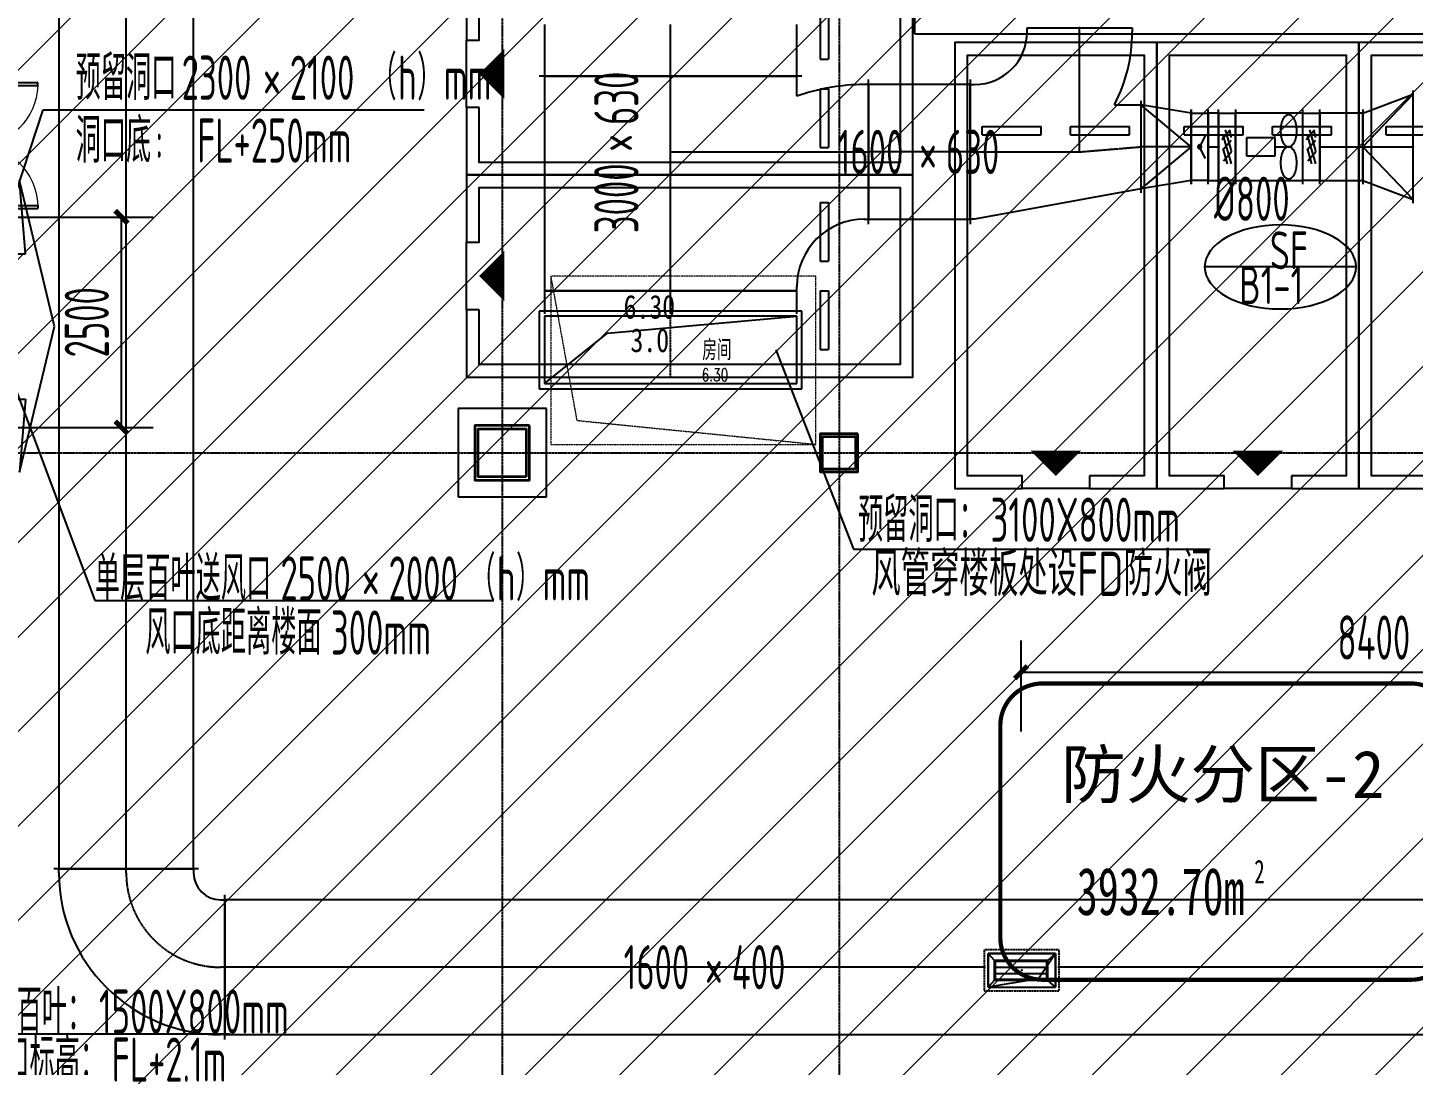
# Model space of a CAD drawing. Extents: x -20827274 to 1300756471, y -549375 to 3431892.
# Drawn here: x -72846 to -56387, y -299536 to -287211 of the extents above; entities that cross this region are included whole.
import ezdxf

# ---------------------------------------------------------------- set-up
doc = ezdxf.new("R2010")
doc.units = 0
doc.header["$LTSCALE"] = 10
for name, pattern in [('CENTER2', [1.125, 0.75, -0.125, 0.125, -0.125]), ('DASH', [0.35, 0.25, -0.1]), ('暖附图底图$0$DASH', [0.35, 0.25, -0.1]), ('暖附图底图$0$DOTE', [2.42, 2, -0.2, 0.02, -0.2])]:
    doc.linetypes.add(name, pattern=pattern)
for name, color, linetype in [('1-zs', 3, 'Continuous'), ('1-暖通标注', 4, 'Continuous'), ('1-标注暖通', 4, 'Continuous'), ('DUCT-加压送风中心线', 5, 'CENTER2'), ('DUCT-加压送风标注', 3, 'Continuous'), ('DUCT-加压送风法兰', 2, 'Continuous'), ('DUCT-加压送风管', 1, 'Continuous'), ('DUCT-加压送风管立管', 1, 'Continuous'), ('DUCT-加压送风管端线', 2, 'Continuous'), ('DUCT-排烟中心线', 5, 'CENTER2'), ('DUCT-排烟标注', 3, 'Continuous'), ('DUCT-排烟法兰', 4, 'Continuous'), ('DUCT-排烟管', 2, 'Continuous'), ('DUCT-排烟管立管', 2, 'Continuous'), ('DUCT-排烟管端线', 4, 'Continuous'), ('DUCT-排风风口', 7, 'Continuous'), ('DUCT-送风中心线', 5, 'CENTER2'), ('DUCT-送风标注', 3, 'Continuous'), ('DUCT-送风法兰', 2, 'Continuous'), ('DUCT-送风管', 4, 'Continuous'), ('DUCT-送风管端线', 2, 'Continuous'), ('DUCT-送风管设备', 7, 'Continuous'), ('DUCT-送风阀门', 7, 'Continuous'), ('H-TH_DIM', 3, 'Continuous'), ('H-TH_TEXT', 7, 'Continuous'), ('H-暖通设备', 181, 'Continuous'), ('Hvac-Hide', 8, 'DASH'), ('暖附图底图$0$0-绿', 8, 'Continuous'), ('暖附图底图$0$0-蓝', 8, 'Continuous'), ('暖附图底图$0$00-停车位', 8, 'Continuous'), ('暖附图底图$0$1-标注暖通', 8, 'Continuous'), ('暖附图底图$0$A-COLUMN', 8, 'Continuous'), ('暖附图底图$0$A-ROOM_NAME', 8, 'Continuous'), ('暖附图底图$0$A-WALL', 8, 'Continuous'), ('暖附图底图$0$DOOR_FIRE', 8, 'Continuous'), ('暖附图底图$0$DOTE', 8, 'Continuous'), ('暖附图底图$0$SPACE', 8, 'Continuous')]:
    doc.layers.add(name, color=color, linetype=linetype)
for name, color, linetype, lineweight in [('F-非人防区', 105, 'Continuous', 15), ('暖附图底图$0$HOLE', 8, 'Continuous', 15), ('暖附图底图$0$钢柱', 8, 'Continuous', 35)]:
    doc.layers.add(name, color=color, linetype=linetype, lineweight=lineweight)
doc.styles.add('8B2_02', font='tssdeng.shx', dxfattribs={"width": 0.6, "bigfont": 'TSSDCHN.shx'})
doc.styles.add('8B2_02_T3', font='tssdeng.shx', dxfattribs={"width": 0.6, "bigfont": 'TSSDCHN.shx'})
doc.styles.add('暖附图底图$0$8B2_01', font='simhei.ttf', dxfattribs={"width": 0.8})
doc.styles.add('暖附图底图$0$_TCH_SPACE', font='SIMPLEX', dxfattribs={"height": 5, "bigfont": 'GBCBIG'})
doc.styles.add('暖附图底图$0$黑体', font='simhei.ttf', dxfattribs={"width": 0.65})
doc.dimstyles.new('_TCH_ARCH&&150', dxfattribs={"dimtxt": 525, "dimasz": 150, "dimexe": 375, "dimexo": 450, "dimgap": 150, "dimtad": 1, "dimdec": 0, "dimrnd": 50, "dimzin": 0, "dimdsep": 46, "dimtxsty": '8B2_02_T3', "dimblk": 'ARCHTICK', "dimcen": 0.09, "dimclrt": 7, "dimazin": 2, "dimtfac": 1, "dimtdec": 0, "dimtix": 1, "dimtmove": 2, "dimatfit": 3, "dimfxl": 0, "dimtolj": 1, "dimtzin": 0, "dimarcsym": 0})

# ---------------------------------------------------------------- blocks, each defined once
blk = doc.blocks.new('$风口$00000148')
for p, q in [((515.7, 0), (307.3, 301.4)), ((342.8, 150), (307.3, 301.4)), ((100, 262), (100, -262)), ((0, -200.2), (0, 200.2)), ((100, 200.2), (0, 200.2)), ((100, 140), (0, 195.5)), ((163.2, 150), (342.8, 150)), ((0, 117.6), (100, 140)), ((100, 55.5), (0, 117.6)), ((0, 29.1), (100, 55.5)), ((100, -35.6), (0, 29.1)), ((307.3, -301.4), (515.7, 0)), ((0, -63.4), (100, -35.6)), ((100, -122.8), (0, -63.4)), ((0, -161.1), (100, -122.8)), ((100, -200.2), (0, -161.1)), ((163.2, -150), (342.8, -150)), ((342.8, -150), (307.3, -301.4)), ((100, -200.2), (0, -200.2))]:
    blk.add_line(p, q)
blk = doc.blocks.new('$风口$00000108')
for p, q in [((-250, 135), (-190, 75)), ((-250, -135), (-250, 135)), ((250, 135), (200, 75)), ((250, 135), (250, -135)), ((200, 25), (-190, 25)), ((-250, -135), (-190, -75)), ((200, -25), (-190, -25)), ((200, -75), (250, -135)), ((250, -135), (-250, -135))]:
    blk.add_line(p, q)
at = {"linetype": 'Continuous'}
blk.add_line((250, 135), (-250, 135), dxfattribs=at)
at = {"lineweight": 40}
for p, q in [((-190, 75), (200, 75)), ((-190, -75), (-190, 75)), ((200, 75), (200, -75)), ((-190, -75), (200, -75))]:
    blk.add_line(p, q, dxfattribs=at)
blk = doc.blocks.new('$轴流风机$00000011')
for p, q in [((-500, 500, 0), (-500, -500, 0)), ((500, 500, 0), (-500, 500, 0)), ((500, -500, 0), (500, 500, 0)), ((-339, 135, 0), (-339, -135, 0)), ((88, 135, 0), (-339, 135, 0)), ((88, -135, 0), (88, 135, 0)), ((88, 0, 0), (288, 0, 0)), ((-339, -135, 0), (88, -135, 0)), ((-500, -500, 0), (500, -500, 0))]:
    blk.add_line(p, q)
for centre, radius, start, end in [((355, 329, 0), 170, 129.1821, 153.0603), ((288, 410, 0), 64.8, 90, 129.1821), ((288, 410, 0), 64.8, 50.8179, 90), ((222, 329, 0), 170, 26.9397, 50.8179), ((633, 238, 0), 465, 168.1126, 180), ((633, 238, 0), 465, 180, 191.8874), ((462, 274, 0), 291, 153.0603, 168.1126), ((115, 274, 0), 291, 11.8874, 26.9397), ((-56, 238, 0), 465, 0, 11.8874), ((-56, 238, 0), 465, 348.1126, 0), ((462, 202, 0), 291, 191.8874, 206.9397), ((355, 148, 0), 170, 206.9397, 230.8179), ((288, 66, 0), 64.8, 230.8179, 270), ((288, 66, 0), 64.8, 270, 309.1821), ((222, 148, 0), 170, 309.1821, 333.0603), ((115, 202, 0), 291, 333.0603, 348.1126), ((633, -238, 0), 465, 168.1126, 180), ((462, -202, 0), 291, 153.0603, 168.1126), ((355, -148, 0), 170, 129.1821, 153.0603), ((288, -66, 0), 64.8, 90, 129.1821), ((288, -66, 0), 64.8, 50.8179, 90), ((222, -148, 0), 170, 26.9397, 50.8179), ((115, -202, 0), 291, 11.8874, 26.9397), ((-56, -238, 0), 465, 0, 11.8874), ((633, -238, 0), 465, 180, 191.8874), ((462, -274, 0), 291, 191.8874, 206.9397), ((355, -329, 0), 170, 206.9397, 230.8179), ((222, -329, 0), 170, 309.1821, 333.0603), ((115, -274, 0), 291, 333.0603, 348.1126), ((-56, -238, 0), 465, 348.1126, 0), ((288, -410, 0), 64.8, 230.8179, 270), ((288, -410, 0), 64.8, 270, 309.1821)]:
    blk.add_arc(centre, radius, start, end)
for p in [(-500, 0, 0), (500, 0, 0)]:
    blk.add_point(p)
blk = doc.blocks.new('暖附图底图$0$车位2400x5300')
at = {"layer": '暖附图底图$0$00-停车位', "color": 251}
for p, q in [((-875, -1000), (-175, -1000)), ((-875, -1100), (-875, -1000)), ((-875, -1100), (-175, -1100)), ((-175, -1100), (-175, -1000)), ((175, -1000), (875, -1000)), ((175, -1100), (175, -1000)), ((175, -1100), (875, -1100)), ((875, -1100), (875, -1000)), ((400, -5300), (-400, -5300))]:
    blk.add_line(p, q, dxfattribs=at)
blk.add_lwpolyline([(400, -5150), (400, -5300), (1200, -5300), (1200, 0), (-1200, 0), (-1200, -5300), (-400, -5300), (-400, -5150), (-1050, -5150), (-1050, -150), (1050, -150), (1050, -5150), (400, -5150)], dxfattribs=at)
blk.add_lwpolyline([(0, -5150, 0, 600, 0), (0, -4850, 600, 600, 0)], format="xyseb", dxfattribs=at)
blk = doc.blocks.new('暖附图底图$0$A$C10817FE3')
at = {"layer": '暖附图底图$0$0-蓝', "color": 9, "linetype": '暖附图底图$0$DASH', "ltscale": 3, "const_width": 50}
blk.add_lwpolyline([(-168634, -136010), (-164256, -136010, 0.414214), (-163756, -135510), (-163756, -132990, 0.414214), (-164256, -132490), (-168634, -132490, 0.414214), (-169134, -132990), (-169134, -135510, 0.414214)], format="xyb", close=True, dxfattribs=at)
at = {"layer": '暖附图底图$0$0-绿', "color": 0, "linetype": '暖附图底图$0$DASH', "style": '暖附图底图$0$黑体'}
blk.add_text('防火分区-2', height=563.3, dxfattribs=at).set_placement((-168412, -133850))
at = {"layer": '暖附图底图$0$0-绿', "color": 0, "linetype": '暖附图底图$0$DASH', "style": '暖附图底图$0$黑体', "width": 0.65}
for s, height, p in [('2', 282, (-166118, -134866)), ('3932.70m', 563.3, (-168225, -135241))]:
    blk.add_text(s, height=height, dxfattribs=at).set_placement(p)
blk = doc.blocks.new('暖附图底图$0$A$C00330F2E')
at = {"layer": '暖附图底图$0$A-COLUMN'}
for p, q in [((5375, -116800), (4325, -116800)), ((4325, -116800), (4325, -117850)), ((5375, -117850), (5375, -116800)), ((4325, -117850), (5375, -117850))]:
    blk.add_line(p, q, dxfattribs=at)
at = {"layer": '暖附图底图$0$钢柱', "color": 4, "lineweight": 35}
for points in [[(5175, -117000), (4525, -117000), (4525, -117650), (5175, -117650)], [(5135, -117610), (4565, -117610), (4565, -117040), (5135, -117040)], [(9075, -117100), (8625, -117100), (8625, -117550), (9075, -117550)], [(9045, -117520), (8655, -117520), (8655, -117130), (9045, -117130)]]:
    blk.add_lwpolyline(points, close=True, dxfattribs=at)
blk = doc.blocks.new('暖附图底图$0$$DorLib2D$00000002')
for p, q in [((-0.5, 0), (-0.5, 0.4875)), ((-0.475, 0.4875), (-0.5, 0.4875)), ((-0.475, 0), (-0.475, 0.4875)), ((0.475, 0), (0.475, 0.4875)), ((0.475, 0.4875), (0.5, 0.4875)), ((0.5, 0), (0.5, 0.4875)), ((-0.5, 0), (-0.475, 0)), ((0.5, 0), (0.475, 0))]:
    blk.add_line(p, q)
at = {"lineweight": 13}
for centre, start, end in [((-0.4875, 0), 0, 88.53072), ((0.4875, 0), 91.46928, 180)]:
    blk.add_arc(centre, 0.4875, start, end, dxfattribs=at)
blk = doc.blocks.new('暖附图底图$0$AFSFCS')
at = {"layer": '暖附图底图$0$A-WALL'}
for p, q in [((-62308.6, -287285.4), (-62308.6, -277710.4)), ((-62308.6, -287285.4), (-59208.6, -287285.4)), ((-59208.6, -287285.4), (-38308.6, -287285.4))]:
    blk.add_line(p, q, dxfattribs=at)
at = {"layer": '暖附图底图$0$DOTE', "color": 16, "linetype": '暖附图底图$0$DOTE', "ltscale": 1.5}
for p, q in [((-67208.6, -155629.3), (-67208.6, -385768.2)), ((-63208.6, -155629.3), (-63208.6, -385768.2)), ((-113117.3, -292260.4), (10791.4, -292260.4))]:
    blk.add_line(p, q, dxfattribs=at)
at = {"layer": '暖附图底图$0$HOLE', "linetype": '暖附图底图$0$DASH'}
for points in [[(-63483.6, -292160.4), (-63483.6, -290160.4), (-66633.6, -290160.4), (-66633.6, -292160.4), (-63483.6, -292160.4)], [(-66633.6, -290160.4), (-66323, -291876), (-63483.6, -292160.4)]]:
    blk.add_lwpolyline(points, dxfattribs=at)
for name, p in [('暖附图底图$0$A$C10817FE3', (107841.4, -162510.4)), ('暖附图底图$0$A$C00330F2E', (-72058.6, -174935.4))]:
    blk.add_blockref(name, p)
at = {"layer": '暖附图底图$0$00-停车位', "rotation": 270}
for p in [(-62333.6, -287760.4), (-62333.6, -290160.4)]:
    blk.add_blockref('暖附图底图$0$车位2400x5300', p, dxfattribs=at)
at = {"layer": '暖附图底图$0$00-停车位'}
for p in [(-60633.6, -287385.4), (-58233.6, -287385.4), (-55833.6, -287385.4)]:
    blk.add_blockref('暖附图底图$0$车位2400x5300', p, dxfattribs=at)
at = {"layer": '暖附图底图$0$DOOR_FIRE', "xscale": -1500, "yscale": 1500, "zscale": 200, "rotation": 270}
blk.add_blockref('暖附图底图$0$$DorLib2D$00000002', (-73458.6, -288610.4), dxfattribs=at)
at = {"layer": '暖附图底图$0$A-ROOM_NAME', "color": 1, "style": '暖附图底图$0$8B2_01', "width": 0.8}
blk.add_text('6.30', height=281.65, dxfattribs=at).set_placement((-65767.8, -290667.1))
at = {"layer": '暖附图底图$0$A-ROOM_NAME', "color": 3, "style": '暖附图底图$0$8B2_01', "width": 0.8}
blk.add_text('3.0', height=281.65, dxfattribs=at).set_placement((-65686.1, -291063.6))
at = {"layer": '暖附图底图$0$SPACE', "style": '暖附图底图$0$_TCH_SPACE'}
blk.add_text('房间', height=241.13, dxfattribs=at).set_placement((-64832.4, -291160.4))
at = {"layer": '暖附图底图$0$SPACE', "style": '暖附图底图$0$_TCH_SPACE', "width": 0.705882}
blk.add_text('6.30', height=148.75, dxfattribs=at).set_placement((-64839.5, -291409.8))
blk = doc.blocks.new('暖附图底图')
at = {"layer": '暖附图底图$0$1-标注暖通', "linetype": '暖附图底图$0$DASH'}
blk.add_blockref('暖附图底图$0$AFSFCS', (500000, 0), dxfattribs=at)
blk = doc.blocks.new('_ArchTick')
at = {"color": 0, "linetype": 'ByBlock', "const_width": 0.4}
blk.add_lwpolyline([(-0.5, -0.5), (0.5, 0.5)], dxfattribs=at)
blk = doc.blocks.new('*D1182')
at = {"layer": 'Defpoints', "color": 0, "transparency": 16777216}
for p in [(-52664, -294867), (-61046, -296021), (-52664, -296021)]:
    blk.add_point(p, dxfattribs=at)
at = {"layer": 'H-TH_DIM', "color": 0, "lineweight": -2, "transparency": 16777216}
for p, q in [((-61046, -295571), (-61046, -294492)), ((-52664, -295571), (-52664, -294492)), ((-61046, -294867), (-52664, -294867))]:
    blk.add_line(p, q, dxfattribs=at)
at = {"layer": 'H-TH_DIM', "color": 0, "lineweight": -2, "transparency": 16777216, "xscale": 150, "yscale": 150, "zscale": 150, "rotation": 180}
blk.add_blockref('_ArchTick', (-61046, -294867), dxfattribs=at)
at = {"layer": 'H-TH_DIM', "color": 0, "lineweight": -2, "transparency": 16777216, "xscale": 150, "yscale": 150, "zscale": 150}
blk.add_blockref('_ArchTick', (-52664, -294867), dxfattribs=at)
at = {"layer": 'H-TH_DIM', "color": 7, "transparency": 16777216, "insert": (-56855, -294455), "char_height": 525, "attachment_point": 5, "style": '8B2_02_T3'}
blk.add_mtext('\\A1;8400', dxfattribs=at)
blk = doc.blocks.new('*D1215')
at = {"layer": 'Defpoints', "color": 0, "transparency": 16777216}
for p in [(-74134, -289460), (-71732, -289460), (-74134, -291960)]:
    blk.add_point(p, dxfattribs=at)
at = {"layer": 'H-TH_DIM', "color": 0, "lineweight": -2, "transparency": 16777216}
for p, q in [((-73684, -289460), (-71357, -289460)), ((-71732, -291960), (-71732, -289460)), ((-73684, -291960), (-71357, -291960))]:
    blk.add_line(p, q, dxfattribs=at)
at = {"layer": 'H-TH_DIM', "color": 0, "lineweight": -2, "transparency": 16777216, "xscale": 150, "yscale": 150, "zscale": 150}
for p, rotation in [((-71732, -289460), 90), ((-71732, -291960), 270)]:
    blk.add_blockref('_ArchTick', p, dxfattribs=dict(at, rotation=rotation))
at = {"layer": 'H-TH_DIM', "color": 7, "transparency": 16777216, "insert": (-72144, -290710), "char_height": 525, "attachment_point": 5, "rotation": 90, "style": '8B2_02_T3'}
blk.add_mtext('\\A1;2500', dxfattribs=at)

msp = doc.modelspace()

# ---------------------------------------------------------------- hatches: boundary and pattern name
at = {"layer": 'F-非人防区'}
h = msp.add_hatch(dxfattribs=at)
h.set_pattern_fill('ANSI31', color=8, scale=500)
h.set_pattern_definition([(45, (-67108.6, 126739.6), (-561.266, 561.266), [])])
edge = h.paths.add_edge_path()
edge.add_line((26041.4, -160910.4), (26041.4, -174910.4))
edge.add_line((26041.4, -174910.4), (44466.4, -174910.4))
edge.add_line((44466.4, -174910.4), (44466.4, -230535.4))
edge.add_line((44466.4, -230535.4), (29591.4, -230535.4))
edge.add_line((29591.4, -230535.4), (29591.4, -228585.4))
edge.add_line((29591.4, -228585.4), (32466.4, -228585.4))
edge.add_line((32466.4, -228585.4), (32466.4, -223185.4))
edge.add_line((32466.4, -223185.4), (6116.4, -223185.4))
edge.add_line((6116.4, -223185.4), (6116.4, -236210.4))
edge.add_line((6116.4, -236210.4), (5916.4, -236210.4))
edge.add_line((5916.4, -236210.4), (5921.1, -289912.2))
edge.add_line((5921.1, -289912.2), (35191.4, -289912.2))
edge.add_line((35191.4, -289912.2), (35191.4, -296310.4))
edge.add_line((35191.4, -296310.4), (35041.4, -296310.4))
edge.add_line((35041.4, -296310.4), (35041.4, -296910.4))
edge.add_line((35041.4, -296910.4), (35641.4, -296910.4))
edge.add_line((35641.4, -296910.4), (44736.4, -305099.6))
edge.add_line((44736.4, -305099.6), (22456.5, -329844))
edge.add_line((22456.5, -329844), (22456.5, -340006.4))
edge.add_line((22456.5, -340006.4), (-13248.1, -379660.4))
edge.add_line((-13248.1, -379660.4), (-90108.6, -379660.4))
edge.add_line((-90108.6, -379660.4), (-90108.6, -373660.4))
edge.add_line((-90108.6, -373660.4), (-91358.6, -373660.4))
edge.add_arc((-91358.6, -361660.4), 12000, 180, 270, ccw=False)
edge.add_line((-103358.6, -361660.4), (-103358.6, -333450.4))
edge.add_line((-103358.6, -333450.4), (-95358.6, -333436.6))
edge.add_line((-95358.6, -333436.6), (-95358.6, -160610.4))
edge.add_line((-95358.6, -160610.4), (-86333.4, -160610.4))
edge.add_line((-86333.4, -160610.4), (-86333.6, -149790))
edge.add_line((-86333.6, -149790), (-73433.4, -149790))
edge.add_line((-73433.4, -149790), (-73433.4, -160610.4))
edge.add_line((-73433.4, -160610.4), (26041.4, -160910.4))

# ---------------------------------------------------------------- linework, layer by layer
at = {"layer": '1-标注暖通'}
for p, q in [((-73358.6, -290303.8), (-72661.3, -288184.7, -2600)), ((-72661.3, -288184.7, -2600), (-68135, -288184.7, -2600)), ((-73258.6, -290789.9, -2600), (-72048.2, -294015.7, -2600)), ((-63958.6, -291038.7, 6000), (-63035.2, -293404.8)), ((-63035.2, -293404.8), (-58797.9, -293404.8)), ((-72048.2, -294015.7, -2600), (-67310.6, -294015.7, -2600)), ((-73568.1, -299161.8), (-70445.5, -299161.8))]:
    msp.add_line(p, q, dxfattribs=at)
at = {"layer": 'DUCT-加压送风中心线'}
for p, q in [((-65208.6, -287785.8), (-65208.6, -287173.3)), ((-65208.6, -288686), (-65208.6, -287786)), ((-65208.6, -290336), (-65208.6, -288686)), ((-65208.6, -288686), (-62858.6, -288686)), ((-65208.6, -290608.7), (-65208.6, -290336))]:
    msp.add_line(p, q, dxfattribs=at)
at = {"layer": 'DUCT-加压送风法兰'}
for p, q in [((-63648.6, -287785.9), (-66768.6, -287785.9)), ((-62858.5, -289546), (-62858.5, -287826)), ((-66768.6, -290578.7), (-66768.6, -291498.7)), ((-63648.6, -290578.7), (-66768.6, -290578.7)), ((-63648.6, -291498.7), (-63648.6, -290578.7)), ((-66768.6, -291498.7), (-63648.6, -291498.7))]:
    msp.add_line(p, q, dxfattribs=at)
at = {"layer": 'DUCT-加压送风法兰', "color": 18, "true_color": 0x000000}
for p in [(-65208.6, -287785.8), (-65208.6, -287786), (-62858.6, -288686, 3000), (-62858.4, -288686, 3000), (-65208.6, -291038.7, -0.1), (-65208.6, -291038.7, 0.1)]:
    msp.add_point(p, dxfattribs=at)
at = {"layer": 'DUCT-加压送风管'}
for p, q in [((-66708.6, -287173.3), (-66708.6, -287785.8)), ((-63708.6, -287785.8), (-63708.6, -287173.3)), ((-66708.6, -287785.8), (-63708.6, -287785.8)), ((-66708.6, -287786), (-66708.6, -290286)), ((-63708.6, -288023.3), (-63708.6, -287786)), ((-62858.6, -287886), (-62908.6, -287886)), ((-62908.6, -289486), (-62858.6, -289486)), ((-66708.6, -290286), (-66708.6, -290336)), ((-63708.6, -290336), (-66708.6, -290336)), ((-66708.6, -290336), (-66708.6, -290608.7)), ((-63708.6, -290336), (-63708.6, -290286)), ((-63708.6, -290608.7), (-63708.6, -290336))]:
    msp.add_line(p, q, dxfattribs=at)
for radius, end in [(2400, 109.47122), (800, 180)]:
    msp.add_arc((-62908.6, -290286), radius, 90, end, dxfattribs=at)
at = {"layer": 'DUCT-加压送风管', "color": 18, "true_color": 0x000000}
for p in [(-65208.6, -287786), (-62858.6, -288686, 3000), (-65208.6, -290336)]:
    msp.add_point(p, dxfattribs=at)
at = {"layer": 'DUCT-加压送风管立管'}
for p, q in [((-63708.6, -290638.7), (-66708.6, -290638.7)), ((-66708.6, -290638.7), (-66708.6, -291438.7)), ((-63708.6, -291438.7), (-63708.6, -290638.7)), ((-66708.6, -291438.7), (-63708.6, -291438.7))]:
    msp.add_line(p, q, dxfattribs=at)
at = {"layer": 'DUCT-加压送风管端线'}
for p, q in [((-63708.6, -287786), (-66708.6, -287786)), ((-62858.6, -289486), (-62858.6, -287886)), ((-66708.6, -290336), (-63708.6, -290336)), ((-65958.6, -290838.7), (-63708.6, -290638.7)), ((-66708.6, -291438.7), (-65958.6, -290838.7))]:
    msp.add_line(p, q, dxfattribs=at)
at = {"layer": 'DUCT-排烟中心线'}
for p, q in [((-71675.9, -297200.7), (-71675.9, -282358.5)), ((-71675.9, -297250.9), (-71675.9, -297200.9)), ((-70505.9, -298370.9), (-70555.9, -298370.9)), ((-61468.4, -298370.9), (-70505.7, -298370.9)), ((-53344.1, -298370.9), (-60608.4, -298370.9))]:
    msp.add_line(p, q, dxfattribs=at)
msp.add_arc((-70555.9, -297250.9), 1120, 180, 270, dxfattribs=at)
at = {"layer": 'DUCT-排烟法兰'}
for p, q in [((-70815.9, -297200.8), (-72535.9, -297200.8)), ((-70505.8, -299230.9), (-70505.8, -297510.9))]:
    msp.add_line(p, q, dxfattribs=at)
at = {"layer": 'DUCT-排烟法兰', "color": 18, "true_color": 0x000000}
for p in [(-71675.9, -297200.7, 500), (-71675.9, -297200.9, 500), (-70505.9, -298370.9, 500), (-70505.7, -298370.9, 500), (-61038.4, -298408, -0.1), (-61038.4, -298408, 0.1)]:
    msp.add_point(p, dxfattribs=at)
at = {"layer": 'DUCT-排烟管'}
for p, q in [((-72475.9, -267954.6), (-72475.9, -297200.7)), ((-70875.9, -297200.7), (-70875.9, -267954.6)), ((-72475.9, -297200.7), (-70875.9, -297200.7)), ((-72475.9, -297250.9), (-72475.9, -297200.9)), ((-70875.9, -297200.9), (-70875.9, -297250.9)), ((-70555.9, -297570.9), (-70505.9, -297570.9)), ((-53344.1, -297570.9), (-70505.7, -297570.9)), ((-70505.7, -297570.9), (-70505.7, -299170.9)), ((-70505.9, -299170.9), (-70555.9, -299170.9)), ((-70505.7, -299170.9), (-53344.1, -299170.9))]:
    msp.add_line(p, q, dxfattribs=at)
for radius in [1920, 320]:
    msp.add_arc((-70555.9, -297250.9), radius, 180, 270, dxfattribs=at)
at = {"layer": 'DUCT-排烟管', "color": 18, "true_color": 0x000000}
for p in [(-71675.9, -297200.9, 500), (-70505.9, -298370.9, 500)]:
    msp.add_point(p, dxfattribs=at)
at = {"layer": 'DUCT-排烟管立管'}
for p, q in [((-60638.4, -298208), (-61438.4, -298208)), ((-61438.4, -298208), (-61438.4, -298608)), ((-60638.4, -298608), (-60638.4, -298208)), ((-61438.4, -298608), (-60638.4, -298608))]:
    msp.add_line(p, q, dxfattribs=at)
at = {"layer": 'DUCT-排烟管端线'}
for p, q in [((-72475.9, -297200.9), (-70875.9, -297200.9)), ((-70505.9, -299170.9), (-70505.9, -297570.9)), ((-60638.4, -298208), (-60838.4, -298508)), ((-60838.4, -298508), (-61438.4, -298608))]:
    msp.add_line(p, q, dxfattribs=at)
at = {"layer": 'DUCT-送风中心线'}
for p, q in [((-60349.9, -288686), (-60349.9, -287211)), ((-61650.1, -288686), (-62858.4, -288686)), ((-61649.9, -288686), (-60349.9, -288686)), ((-60349.9, -288686), (-59624.9, -288626)), ((-59024.7, -288626), (-59624.7, -288626)), ((-58824.3, -288626), (-58699, -288626)), ((-58698.8, -288626), (-58698.6, -288626)), ((-57498, -288626), (-57498.2, -288626)), ((-57497.8, -288626), (-56987.1, -288626)), ((-56986.9, -288626), (-56386.9, -288626))]:
    msp.add_line(p, q, dxfattribs=at)
at = {"layer": 'DUCT-送风法兰'}
for p, q in [((-61650, -287826), (-61650, -289546)), ((-56386.8, -289296), (-56386.8, -287956)), ((-59624.8, -288081), (-59624.8, -289171)), ((-59024.6, -288181), (-59024.6, -289071)), ((-59024.6, -289071), (-59024.6, -288181)), ((-58824.4, -289071), (-58824.4, -288181)), ((-58698.9, -289071), (-58698.9, -288181)), ((-58498.5, -288181), (-58498.5, -289071)), ((-57698.3, -289071), (-57698.3, -288181)), ((-57497.9, -289071), (-57497.9, -288181)), ((-56987, -288181), (-56987, -289071))]:
    msp.add_line(p, q, dxfattribs=at)
at = {"layer": 'DUCT-送风法兰', "color": 18, "true_color": 0x000000}
for p in [(-60349.9, -287211, 3000), (-61650.1, -288686, 3000), (-61649.9, -288686, 3000), (-59624.9, -288626, 3000), (-59624.7, -288626, 3000), (-59024.7, -288626, 3000), (-59024.7, -288626, 3000), (-59024.5, -288626, 3000), (-59024.5, -288626, 3000), (-58824.5, -288626, 3000), (-58824.3, -288626, 3000), (-58699, -288626, 3000), (-58698.8, -288626, 3000), (-58498.6, -288626, 3000), (-58498.4, -288626, 3000), (-57698.4, -288626, 3000), (-57698.2, -288626, 3000), (-57498, -288626, 3000), (-57497.8, -288626, 3000), (-56987.1, -288626, 3000), (-56986.9, -288626, 3000), (-56386.9, -288626, 3000)]:
    msp.add_point(p, dxfattribs=at)
at = {"layer": 'DUCT-送风管'}
for p, q in [((-60974.9, -287261), (-60974.9, -287211)), ((-59724.9, -287211), (-59724.9, -287261)), ((-61650.1, -287886), (-62858.4, -287886)), ((-62858.4, -287886), (-62858.4, -289486)), ((-61650.1, -289486), (-61650.1, -287886)), ((-61649.9, -287886), (-61599.9, -287886)), ((-56986.9, -288226), (-56386.9, -288001)), ((-56986.9, -288626), (-56386.9, -288001)), ((-59936.3, -288126), (-59624.9, -288126)), ((-59024.7, -288226), (-59624.7, -288126)), ((-59024.7, -288626), (-59624.7, -288126)), ((-59024.5, -288226), (-58824.5, -288226)), ((-58699, -288226), (-58824.3, -288226)), ((-58824.3, -288226), (-58824.3, -289026)), ((-58699, -289026), (-58699, -288226)), ((-58698.8, -288226), (-58698.6, -288226)), ((-58698.6, -288226), (-58498.6, -288226)), ((-57698.2, -288226), (-57498.2, -288226)), ((-57498, -288226), (-57498.2, -288226)), ((-56987.1, -288226), (-57497.8, -288226)), ((-57497.8, -288226), (-57497.8, -289026)), ((-56987.1, -289026), (-56987.1, -288226)), ((-59024.7, -288626), (-59624.7, -289126)), ((-56986.9, -288626), (-56386.9, -289251)), ((-59624.9, -289126), (-61599.9, -289486)), ((-59024.7, -289026), (-59624.7, -289126)), ((-58824.5, -289026), (-59024.5, -289026)), ((-58824.3, -289026), (-58699, -289026)), ((-58698.8, -289026), (-58698.6, -289026)), ((-58498.6, -289026), (-58698.6, -289026)), ((-57498.2, -289026), (-57698.2, -289026)), ((-57498, -289026), (-57498.2, -289026)), ((-57497.8, -289026), (-56987.1, -289026)), ((-56986.9, -289026), (-56386.9, -289251)), ((-62858.4, -289486), (-61650.1, -289486)), ((-61599.9, -289486), (-61649.9, -289486))]:
    msp.add_line(p, q, dxfattribs=at)
for radius, start in [(625, 270), (1875, 332.52744)]:
    msp.add_arc((-61599.9, -287261), radius, start, 0, dxfattribs=at)
at = {"layer": 'DUCT-送风管', "color": 18, "true_color": 0x000000}
for p in [(-60349.9, -287211, 3000), (-61649.9, -288686, 3000), (-59624.9, -288626, 3000), (-59624.7, -288626, 3000), (-59024.7, -288626, 3000), (-58698.8, -288626, 3000), (-58698.6, -288626, 3000), (-57498.2, -288626, 3000), (-57498, -288626, 3000), (-56986.9, -288626, 3000), (-56386.9, -288626, 3000)]:
    msp.add_point(p, dxfattribs=at)
at = {"layer": 'DUCT-送风管端线'}
for p, q in [((-60974.9, -287211), (-59724.9, -287211)), ((-61649.9, -289486), (-61649.9, -287886)), ((-56386.9, -289251), (-56386.9, -288001)), ((-59624.9, -288126), (-59624.9, -289126)), ((-59624.7, -288126), (-59624.7, -289126)), ((-59024.7, -289026), (-59024.7, -288226)), ((-59024.5, -288226), (-59024.5, -289026)), ((-58824.5, -288226), (-58824.5, -289026)), ((-58698.8, -288226), (-58698.8, -289026)), ((-58698.6, -289026), (-58698.6, -288226)), ((-58698.6, -289026), (-58698.6, -288226)), ((-58498.6, -289026), (-58498.6, -288226)), ((-57698.2, -289026), (-57698.2, -288226)), ((-57498.2, -289026), (-57498.2, -288226)), ((-57498.2, -288226), (-57498.2, -289026)), ((-57498, -289026), (-57498, -288226)), ((-56986.9, -288226), (-56986.9, -289026))]:
    msp.add_line(p, q, dxfattribs=at)
at = {"layer": 'DUCT-送风阀门'}
for p, q in [((-58854.5, -288486), (-58924.5, -288626)), ((-58560.2, -288429.2), (-58660.2, -288544.7)), ((-58648.6, -288486.8), (-58550.7, -288826)), ((-58620, -288426), (-58548.6, -288673.3)), ((-58573.8, -288426), (-58548.6, -288513.3)), ((-57559.8, -288429.2), (-57659.8, -288544.7)), ((-57648.2, -288486.8), (-57550.3, -288826)), ((-57619.6, -288426), (-57548.2, -288673.3)), ((-57573.4, -288426), (-57548.2, -288513.3)), ((-58946.3, -288621.9), (-58946.7, -288626)), ((-58946.7, -288626), (-58946.3, -288630.1)), ((-58945.2, -288618), (-58946.3, -288621.9)), ((-58946.3, -288630.1), (-58945.2, -288634)), ((-58943.3, -288614.4), (-58945.2, -288618)), ((-58945.2, -288634), (-58943.3, -288637.7)), ((-58940.9, -288611.1), (-58943.3, -288614.4)), ((-58943.3, -288637.7), (-58940.9, -288640.9)), ((-58937.9, -288608.3), (-58940.9, -288611.1)), ((-58940.9, -288640.9), (-58937.9, -288643.7)), ((-58938.9, -288621.8), (-58939.4, -288624.6)), ((-58939.4, -288624.6), (-58939.4, -288627.4)), ((-58939.4, -288627.4), (-58938.9, -288630.2)), ((-58937.8, -288619.1), (-58938.9, -288621.8)), ((-58938.9, -288630.2), (-58937.8, -288632.9)), ((-58934.4, -288606.2), (-58937.9, -288608.3)), ((-58937.9, -288643.7), (-58934.4, -288645.9)), ((-58936.3, -288616.7), (-58937.8, -288619.1)), ((-58937.8, -288632.9), (-58936.3, -288635.3)), ((-58934.3, -288614.7), (-58936.3, -288616.7)), ((-58936.3, -288635.3), (-58934.3, -288637.4)), ((-58935, -288623.9), (-58935.2, -288626)), ((-58935.2, -288626), (-58935, -288628.1)), ((-58934.4, -288621.9), (-58935, -288623.9)), ((-58935, -288628.1), (-58934.4, -288630.1)), ((-58930.6, -288604.7), (-58934.4, -288606.2)), ((-58933.4, -288620.1), (-58934.4, -288621.9)), ((-58934.4, -288630.1), (-58933.4, -288632)), ((-58934.4, -288645.9), (-58930.6, -288647.3)), ((-58932, -288613), (-58934.3, -288614.7)), ((-58934.3, -288637.4), (-58932, -288639)), ((-58932.1, -288618.4), (-58933.4, -288620.1)), ((-58933.4, -288632), (-58932.1, -288633.6)), ((-58930.5, -288617.1), (-58932.1, -288618.4)), ((-58932.1, -288633.6), (-58930.5, -288634.9)), ((-58929.4, -288611.8), (-58932, -288613)), ((-58932, -288639), (-58929.4, -288640.2)), ((-58926.5, -288604), (-58930.6, -288604.7)), ((-58930.6, -288647.3), (-58926.5, -288648.1)), ((-58928.6, -288616.1), (-58930.5, -288617.1)), ((-58930.5, -288634.9), (-58928.6, -288635.9)), ((-58926.6, -288611.2), (-58929.4, -288611.8)), ((-58929.4, -288640.2), (-58926.6, -288640.9)), ((-58926.6, -288615.5), (-58928.6, -288616.1)), ((-58928.6, -288635.9), (-58926.6, -288636.5)), ((-58923.8, -288611), (-58926.6, -288611.2)), ((-58924.5, -288615.3), (-58926.6, -288615.5)), ((-58926.6, -288636.5), (-58924.5, -288636.8)), ((-58926.6, -288640.9), (-58923.8, -288641)), ((-58922.5, -288604), (-58926.5, -288604)), ((-58926.5, -288648.1), (-58922.5, -288648.1)), ((-58922.4, -288615.5), (-58924.5, -288615.3)), ((-58854.5, -288766), (-58924.5, -288626)), ((-58924.5, -288636.8), (-58922.4, -288636.5)), ((-58921, -288611.4), (-58923.8, -288611)), ((-58923.8, -288641), (-58921, -288640.6)), ((-58918.4, -288604.7), (-58922.5, -288604)), ((-58922.5, -288648.1), (-58918.4, -288647.3)), ((-58920.4, -288616.1), (-58922.4, -288615.5)), ((-58922.4, -288636.5), (-58920.4, -288635.9)), ((-58918.3, -288612.4), (-58921, -288611.4)), ((-58921, -288640.6), (-58918.3, -288639.7)), ((-58918.5, -288617.1), (-58920.4, -288616.1)), ((-58920.4, -288635.9), (-58918.5, -288634.9)), ((-58916.9, -288618.4), (-58918.5, -288617.1)), ((-58918.5, -288634.9), (-58916.9, -288633.6)), ((-58914.6, -288606.2), (-58918.4, -288604.7)), ((-58918.4, -288647.3), (-58914.6, -288645.9)), ((-58915.8, -288613.8), (-58918.3, -288612.4)), ((-58918.3, -288639.7), (-58915.8, -288638.2)), ((-58915.6, -288620.1), (-58916.9, -288618.4)), ((-58916.9, -288633.6), (-58915.6, -288632)), ((-58913.6, -288615.7), (-58915.8, -288613.8)), ((-58915.8, -288638.2), (-58913.6, -288636.4)), ((-58914.6, -288621.9), (-58915.6, -288620.1)), ((-58915.6, -288632), (-58914.6, -288630.1)), ((-58911.1, -288608.3), (-58914.6, -288606.2)), ((-58914, -288623.9), (-58914.6, -288621.9)), ((-58914.6, -288630.1), (-58914, -288628.1)), ((-58914.6, -288645.9), (-58911.1, -288643.7)), ((-58913.8, -288626), (-58914, -288623.9)), ((-58914, -288628.1), (-58913.8, -288626)), ((-58911.9, -288617.9), (-58913.6, -288615.7)), ((-58913.6, -288636.4), (-58911.9, -288634.1)), ((-58910.6, -288620.4), (-58911.9, -288617.9)), ((-58911.9, -288634.1), (-58910.6, -288631.6)), ((-58908.1, -288611.1), (-58911.1, -288608.3)), ((-58911.1, -288643.7), (-58908.1, -288640.9)), ((-58909.8, -288623.2), (-58910.6, -288620.4)), ((-58910.6, -288631.6), (-58909.8, -288628.9)), ((-58909.5, -288626), (-58909.8, -288623.2)), ((-58909.8, -288628.9), (-58909.5, -288626)), ((-58905.7, -288614.4), (-58908.1, -288611.1)), ((-58908.1, -288640.9), (-58905.7, -288637.7)), ((-58903.8, -288618), (-58905.7, -288614.4)), ((-58905.7, -288637.7), (-58903.8, -288634)), ((-58902.7, -288621.9), (-58903.8, -288618)), ((-58903.8, -288634), (-58902.7, -288630.1)), ((-58902.3, -288626), (-58902.7, -288621.9)), ((-58902.7, -288630.1), (-58902.3, -288626)), ((-58548.6, -288551.7), (-58648.6, -288667.2)), ((-58648.6, -288646.8), (-58596.9, -288826)), ((-58540.5, -288681.2), (-58640.5, -288796.7)), ((-57548.2, -288551.7), (-57648.2, -288667.2)), ((-57648.2, -288646.8), (-57596.5, -288826)), ((-57540.1, -288681.2), (-57640.1, -288796.7))]:
    msp.add_line(p, q, dxfattribs=at)
at = {"layer": 'H-暖通设备', "linetype": 'Continuous'}
msp.add_line((-57065.4, -290052.3), (-58865.4, -290052.3), dxfattribs=at)
at = {"layer": 'H-暖通设备', "linetype": 'Continuous', "extrusion": (0, 0, -1)}
msp.add_ellipse((-57965.4, -290052.3), major_axis=(-900, 0), ratio=0.5555556, dxfattribs=at)
at = {"layer": 'Hvac-Hide'}
for p, q in [((-66708.6, -290638.7), (-66708.6, -291360.4)), ((-65208.6, -291360.4), (-65208.6, -290638.7)), ((-63708.6, -291360.4), (-63708.6, -290638.7)), ((-66708.6, -291360.4), (-63708.6, -291360.4)), ((-60593.4, -298163), (-61483.4, -298163)), ((-61483.4, -298163), (-61483.4, -298653)), ((-60593.4, -298653), (-60593.4, -298163)), ((-61483.4, -298653), (-60593.4, -298653))]:
    msp.add_line(p, q, dxfattribs=at)

# ---------------------------------------------------------------- block references
at = {"layer": '1-zs'}
msp.add_blockref('暖附图底图', (-500000, 0), dxfattribs=at)
at = {"layer": 'DUCT-排风风口', "xscale": 2, "yscale": 5.75}
msp.add_blockref('$风口$00000148', (-73558.6, -290759.4, 2600), dxfattribs=at)
at = {"layer": 'DUCT-排风风口', "xscale": 1.6, "yscale": 1.481481481481482, "rotation": 180}
msp.add_blockref('$风口$00000108', (-61038.4, -298408, 2600), dxfattribs=at)
at = {"layer": 'DUCT-送风管设备', "xscale": 0.8, "yscale": 0.8, "zscale": 800}
msp.add_blockref('$轴流风机$00000011', (-58098.4, -288626, 3000), dxfattribs=at)

# ---------------------------------------------------------------- texts
at = {"layer": '1-暖通标注', "style": '8B2_02', "width": 0.7}
msp.add_text('风管穿楼板处设FD防火阀', height=525, dxfattribs=at).set_placement((-62825.1, -293961.2))
at = {"layer": '1-标注暖通', "style": '8B2_02', "width": 0.6}
for s, p in [('预留洞口：', (-62982.8, -293318.5)), ('3100X800mm', (-61407.8, -293318.5)), ('单层百叶：', (-73574.9, -299160.8)), ('1500X800mm', (-71999.9, -299160.8)), ('风口标高：', (-73422.9, -299731)), ('FL+2.1m', (-71847.9, -299731))]:
    msp.add_text(s, height=525, dxfattribs=at).set_placement(p)
at = {"layer": 'DUCT-加压送风标注', "style": '8B2_02', "width": 0.6}
for s, p in [('630', (-65590, -288367.3)), ('×', (-65590, -288682.3)), ('3000', (-65590, -289651.5))]:
    msp.add_text(s, height=525, rotation=90, dxfattribs=at).set_placement(p)
at = {"layer": 'DUCT-排烟标注', "style": '8B2_02', "width": 0.6}
for s, p in [('1600', (-65767.5, -298633.4, 500)), ('400', (-64483.2, -298633.4, 500)), ('×', (-64798.2, -298633.4, 500))]:
    msp.add_text(s, height=525, dxfattribs=at).set_placement(p)
at = {"layer": 'DUCT-送风标注', "style": '8B2_02', "width": 0.6}
for s, p in [('1600', (-63223.5, -288948.5, 3000)), ('630', (-61939.3, -288948.5, 3000)), ('×', (-62254.3, -288948.5, 3000)), ('%%C800', (-58754.1, -289505.9, 3000))]:
    msp.add_text(s, height=525, dxfattribs=at).set_placement(p)
at = {"layer": 'H-TH_TEXT', "style": '8B2_02', "width": 0.6}
for s, p in [('预留洞口', (-72277.2, -288067.8, -2600)), ('2300', (-71017.2, -288067.8, -2600)), ('2100', (-69733, -288067.8, -2600)), ('（', (-68763.8, -288067.8, -2600)), ('h', (-68448.8, -288067.8, -2600)), ('）', (-68218.6, -288067.8, -2600)), ('mm', (-67903.6, -288067.8, -2600)), ('×', (-70048, -288067.8, -2600)), ('洞口底', (-72277.2, -288813.7, -2600)), ('FL+250mm', (-70833, -288813.7, -2600)), (':', (-71332.2, -288813.7, -2600)), ('单层百叶送风口', (-72048.2, -294015.7, -2600)), ('（', (-67589.7, -294015.7, -2600)), ('）', (-67044.6, -294015.7, -2600)), ('2500', (-69843.2, -294015.7, -2600)), ('2000', (-68559, -294015.7, -2600)), ('h', (-67274.7, -294015.7, -2600)), ('×', (-68874, -294015.7, -2600)), ('mm', (-66729.6, -294015.7, -2600)), ('风口底距离楼面', (-71449, -294658.5, -2600)), ('300mm', (-69244, -294658.5, -2600))]:
    msp.add_text(s, height=525, dxfattribs=at).set_placement(p)
at = {"layer": 'H-暖通设备', "linetype": 'Continuous', "style": '8B2_02', "width": 0.7}
for s, p in [('SF', (-58089.9, -290080.2)), ('B1-1', (-58455.5, -290494.7))]:
    msp.add_text(s, height=450, dxfattribs=at).set_placement(p)

# ---------------------------------------------------------------- dimensions: what is measured, and where the dimension line sits
at = {"layer": 'H-TH_DIM'}
for p1, p2, distance, picture, middle in [((-74133.6, -291960.4), (-74133.6, -289460.4), -2401.9, '*D1215', (-72144.3, -290710.4)), ((-61046.4, -296021), (-52664.1, -296021), 1153.7, '*D1182', (-56855.2, -294454.8))]:
    dim = msp.add_aligned_dim(p1=p1, p2=p2, distance=distance, dimstyle='_TCH_ARCH&&150', dxfattribs=at)
    dim.commit()
    dim.dimension.update_dxf_attribs({"geometry": picture, "text_midpoint": middle})

doc.saveas('drawing.dxf')
